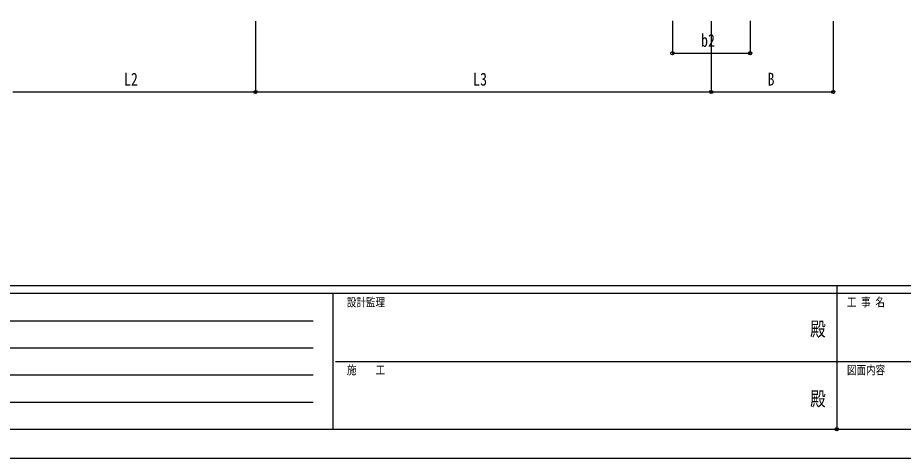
# Model space of a CAD drawing. Units: millimetres, scale not verified. Extents: x -12615 to 12615, y -8910 to 8910.
# Drawn here: x -6351 to 499, y -8910 to -5500 of the extents above; entities that cross this region are included whole.
import ezdxf
from ezdxf.enums import TextEntityAlignment as Align

# ---------------------------------------------------------------- set-up
doc = ezdxf.new("R2010")
doc.units = ezdxf.units.MM
doc.header["$LTSCALE"] = 50
doc.header["$PDMODE"] = 32
doc.header["$PDSIZE"] = 25
doc.layers.add('0-5_YKK_D', color=6, linetype='Continuous')
doc.layers.add('0-6_YKK_ZWAK', color=7, linetype='Continuous')
doc.styles.add('ＭＳ ゴシック', font='')
doc.styles.get('ＭＳ ゴシック').set_extended_font_data('MS Gothic')

msp = doc.modelspace()

# ---------------------------------------------------------------- linework, layer by layer
at = {"layer": '0-5_YKK_D'}
for p, q in [((-4512.19, -5526), (-4512.19, -6076)), ((-4512.19, -5526), (-4512.19, -6076)), ((-1286.19, -5525), (-1286.19, -5776)), ((-986.19, -5526), (-986.19, -6076)), ((-986.19, -5526), (-986.19, -6076)), ((-686.19, -5525), (-686.19, -5776)), ((-44.19, -5528), (-44.19, -6076)), ((-1286.19, -5775), (-686.19, -5775)), ((-6389.19, -6075), (-4512.19, -6075)), ((-4512.19, -6075), (-986.19, -6075)), ((-986.19, -6075), (-44.19, -6075))]:
    msp.add_line(p, q, dxfattribs=at)
for centre in [(-1286.19, -5775), (-686.19, -5775), (-4512.19, -6075), (-4512.19, -6075), (-986.19, -6075), (-986.19, -6075), (-44.19, -6075)]:
    msp.add_circle(centre, 12.75, dxfattribs=at)
at = {"layer": '0-6_YKK_ZWAK'}
for p, q in [((11685.06, -7575), (-11714.94, -7575)), ((-14.94, -7575), (-14.94, -8685)), ((-3914.94, -7635), (-11714.94, -7635)), ((-3914.94, -7635), (-3914.94, -8685)), ((-14.94, -7635), (-3914.94, -7635)), ((3885.06, -7635), (-14.94, -7635)), ((-11587.44, -7845), (-4064.94, -7845)), ((-11587.44, -8055), (-4064.94, -8055)), ((-3892.44, -8160), (-14.94, -8160)), ((-14.94, -8160), (3885.06, -8160)), ((-11587.44, -8265), (-4064.94, -8265)), ((-11587.44, -8475), (-4064.94, -8475)), ((-11714.94, -8685), (-3914.94, -8685)), ((-3914.94, -8685), (-14.94, -8685)), ((-14.94, -8685), (3885.06, -8685))]:
    msp.add_line(p, q, dxfattribs=at)
msp.add_lwpolyline([(-12615, -8910), (12615, -8910), (12615, 8910), (-12615, 8910)], close=True, dxfattribs=at)
msp.add_point((-14.94, -8685), dxfattribs=at)

# ---------------------------------------------------------------- texts
at = {"layer": '0-5_YKK_D', "style": 'ＭＳ ゴシック', "width": 0.8}
for s, p in [('b2', (-1065.39, -5755)), ('L2', (-5529.89, -6055)), ('L3', (-2828.39, -6055)), ('B', (-551.19, -6055))]:
    msp.add_text(s, height=98.97, dxfattribs=at).set_placement(p, align=Align.BOTTOM_LEFT)
at = {"layer": '0-6_YKK_ZWAK', "style": 'ＭＳ ゴシック', "width": 0.8}
for s, height, p in [('設計監理', 65.98, (-3804.94, -7755)), ('工 事 名', 65.98, (63.81, -7755)), ('殿', 110, (-221, -7997.5)), ('施\u3000\u3000工', 65.98, (-3804.94, -8280)), ('図面内容', 65.98, (63.81, -8280)), ('殿', 110, (-221, -8537.5))]:
    msp.add_text(s, height=height, dxfattribs=at).set_placement(p, align=Align.BOTTOM_LEFT)

doc.saveas('drawing.dxf')
